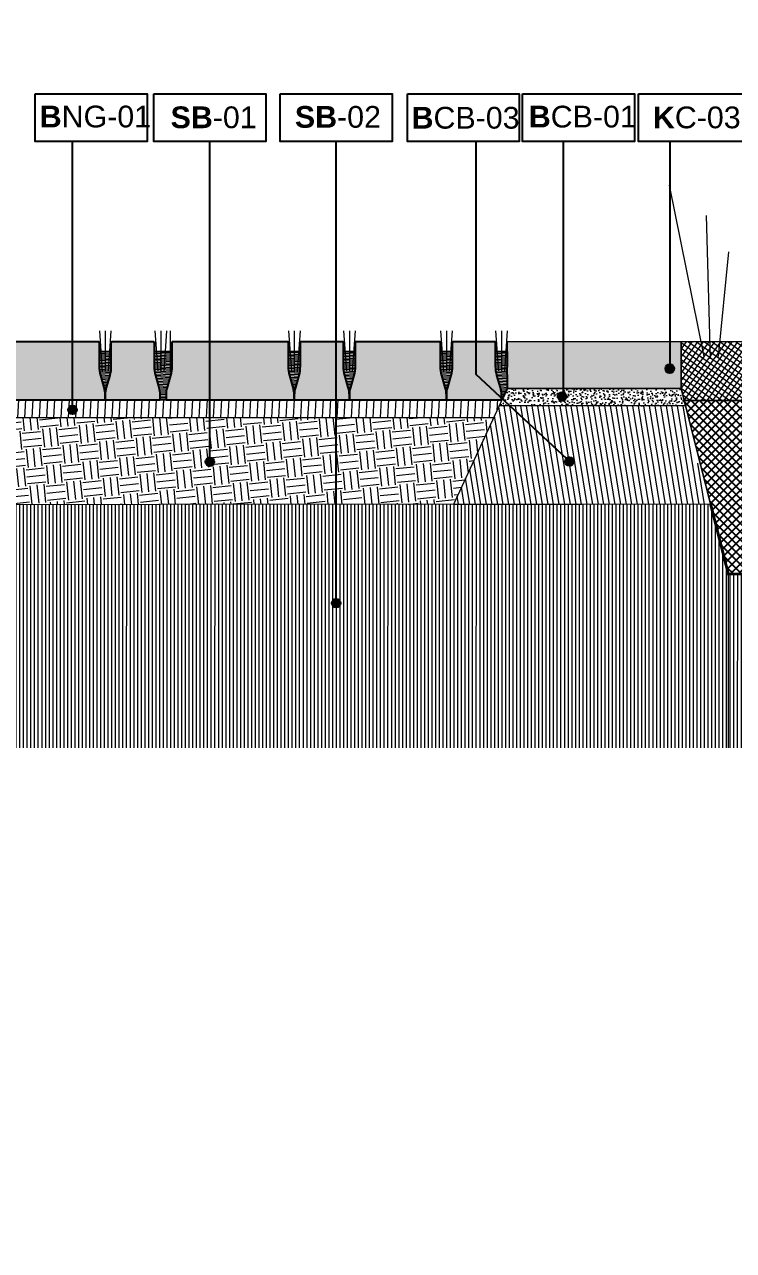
# Model space of a CAD drawing. Header units: metres. Extents: x -325 to 301, y -147 to 149.
# Drawn here: x 53.416 to 54.64, y 78.28 to 80.394 of the extents above; entities that cross this region are included whole.
import ezdxf

# ---------------------------------------------------------------- set-up
doc = ezdxf.new("R2010")
doc.units = ezdxf.units.M
doc.linetypes.add('ACAD_ISO03W100', pattern=[30, 12, -18])
doc.layers.add('-aux', color=50, linetype='Continuous', plot=False)
doc.layers.add('-AUX_MON', color=3, linetype='Continuous', plot=False)
doc.layers.add('0-TX-1_25', color=7, linetype='Continuous', true_color=0x3f4f7f)
doc.layers.add('3-TR-paviment fort', color=7, linetype='Continuous', true_color=0xd1d1d1)
for name, color, linetype in [('02-L-Geotextile', 32, 'Continuous'), ('1-L- kodolé', 7, 'Continuous'), ('A-KEYPLAN_HATCH', 7, 'Continuous'), ('A_TEXT_2', 7, 'Continuous'), ('EIT_3 TR terra vegetal', 45, 'Continuous')]:
    doc.layers.add(name, color=color, linetype=linetype)
for name, color, linetype, lineweight, true_color in [('03-TR-Paviment_04_Dry Meadow', 7, 'Continuous', 5, 0xd8dd88), ('03-TR-Paviment_05_Open Joint Precast Pavements', 7, 'Continuous', 5, 0xb3b3b3), ('3- TR terra vegetal', 7, 'Continuous', 0, 0xbea68e), ('3-TR sorra granitica', 7, 'Continuous', 0, 0xf2dac9), ('3-TR tot_u', 7, 'Continuous', 5, 0x787878)]:
    doc.layers.add(name, color=color, linetype=linetype, lineweight=lineweight, true_color=true_color)
for name, color, linetype, lineweight in [('1-CM', 7, 'Continuous', 0), ('1-L-GESPA', 64, 'Continuous', 0), ('3-TR Formigó', 252, 'Continuous', 0), ('3-TR Seleccionat', 44, 'Continuous', 0), ('3-TR Tot-u', 37, 'Continuous', 0), ('3-TR-recebo', 252, 'Continuous', 0)]:
    doc.layers.add(name, color=color, linetype=linetype, lineweight=lineweight)
doc.styles.get("Standard").update_dxf_attribs({"font": 'arial.ttf'})
pattern_1 = [(356.7361106, (103.7121585, 53.1003786), (0.00014233703, 0.00249594475), [])]
pattern_2 = [(356.73611, (63.577938, 73.0388163), (0.00014233703, 0.00249594475), [])]

# ---------------------------------------------------------------- blocks, each defined once
blk = doc.blocks.new('hatch keyplan 2')
at = {"layer": 'A-KEYPLAN_HATCH'}
blk.add_lwpolyline([(0, 0.00548), (0.01287, 0.00548), (0.01287, 0), (0, 0)], close=True, dxfattribs=at)
blk = doc.blocks.new('hatch keyplan')
at = {"layer": 'A-KEYPLAN_HATCH'}
blk.add_blockref('hatch keyplan 2', (1.43058, 0.85215), dxfattribs=at)
blk = doc.blocks.new('SB-02')
at = {"layer": 'A-KEYPLAN_HATCH'}
blk.add_blockref('hatch keyplan', (-1.43058, -0.85215), dxfattribs=at)
at = {"layer": 'A_TEXT_2', "insert": (-0.0008, 0.00408), "char_height": 0.0025, "attachment_point": 1}
blk.add_mtext_dynamic_manual_height_columns('\\pi0.00249;{\\fArial|b1|i0|c0|p34;SB}-02', width=0.0145619, gutter_width=0.015, heights=[0], dxfattribs=at)
blk = doc.blocks.new('SB-01')
at = {"layer": 'A-KEYPLAN_HATCH'}
blk.add_blockref('hatch keyplan', (-1.43058, -0.85215), dxfattribs=at)
at = {"layer": 'A_TEXT_2', "insert": (-0.0008, 0.00403), "char_height": 0.0025, "attachment_point": 1}
blk.add_mtext_dynamic_manual_height_columns('\\pi0.00271;{\\fArial|b1|i0|c0|p34;SB}-01', width=0.0145619, gutter_width=0.015, heights=[0], dxfattribs=at)
blk = doc.blocks.new('B-NS01')
at = {"layer": 'A-KEYPLAN_HATCH'}
blk.add_blockref('hatch keyplan', (-1.43058, -0.85215), dxfattribs=at)
at = {"layer": 'A_TEXT_2', "insert": (-0.0008, 0.00412), "char_height": 0.0025, "attachment_point": 1}
blk.add_mtext_dynamic_manual_height_columns('\\pi0.00133;{\\fArial|b1|i0|c0|p34;B}NG-01', width=0.0145619, gutter_width=0.015, heights=[0], dxfattribs=at)
blk = doc.blocks.new('B-CB03')
at = {"layer": 'A-KEYPLAN_HATCH'}
blk.add_blockref('hatch keyplan', (-1.43058, -0.85215), dxfattribs=at)
at = {"layer": 'A_TEXT_2', "insert": (-0.0008, 0.00398), "char_height": 0.0025, "attachment_point": 1}
blk.add_mtext_dynamic_manual_height_columns('\\pi0.00128;{\\fArial|b1|i0|c0|p34;B}CB-03', width=0.0145619, gutter_width=0.015, heights=[0], dxfattribs=at)
blk = doc.blocks.new('K02')
at = {"layer": 'A-KEYPLAN_HATCH'}
blk.add_blockref('hatch keyplan', (-1.43058, -0.85215), dxfattribs=at)
at = {"layer": 'A_TEXT_2', "insert": (-0.0008, 0.00402), "char_height": 0.0025, "attachment_point": 1}
blk.add_mtext_dynamic_manual_height_columns('\\pi0.00244;{\\fArial|b1|i0|c0|p34;K}C-03', width=0.0145619, gutter_width=0.015, heights=[0], dxfattribs=at)
blk = doc.blocks.new('B-CB01')
at = {"layer": 'A-KEYPLAN_HATCH'}
blk.add_blockref('hatch keyplan', (-1.43058, -0.85215), dxfattribs=at)
at = {"layer": 'A_TEXT_2', "insert": (-0.0008, 0.00411), "char_height": 0.0025, "attachment_point": 1}
blk.add_mtext_dynamic_manual_height_columns('\\pi0.00152;{\\fArial|b1|i0|c0|p34;B}CB-01', width=0.0145619, gutter_width=0.015, heights=[0], dxfattribs=at)
blk = doc.blocks.new('POINT')
at = {"layer": '0-TX-1_25'}
h = blk.add_hatch(dxfattribs=at)
h.set_pattern_fill('ANGLE', color=256)
h.set_pattern_definition([(0, (-83.747, -12.726), (0, 6.985), [5.08, -1.905]), (90, (-83.747, -12.726), (-6.985, 4e-16), [5.08, -1.905])])
edge = h.paths.add_edge_path()
edge.add_arc((0, 0), 0.0075, 0, 360)
h = blk.add_hatch(color=256, dxfattribs=at)
h.dxf.hatch_style = 1
edge = h.paths.add_edge_path()
edge.add_arc((0, 0), 0.0075, 0, 360)
blk.add_circle((0, 0), 0.0075, dxfattribs=at)

msp = doc.modelspace()

# ---------------------------------------------------------------- hatches: boundary and pattern name
at = {"layer": '03-TR-Paviment_05_Open Joint Precast Pavements'}
h = msp.add_hatch(color=256, dxfattribs=at)
h.dxf.hatch_style = 1
edge = h.paths.add_edge_path()
edge.add_line((53.5556, 79.7466), (53.5556, 79.7548))
edge.add_arc((53.5072, 79.7548), 0.0484, 360, 375.999)
edge.add_line((53.5537, 79.7681), (53.5478, 79.7889))
edge.add_arc((53.6027, 79.8046), 0.0571, 180, 195.999, ccw=False)
edge.add_line((53.5456, 79.8046), (53.5456, 79.8458))
edge.add_line((53.5456, 79.8458), (53.5448, 79.8458))
edge.add_line((53.5448, 79.8458), (53.5448, 79.8466))
edge.add_line((53.5448, 79.8466), (53.3989, 79.8466))
edge.add_line((53.3989, 79.8466), (53.3989, 79.8458))
edge.add_line((53.3989, 79.8458), (53.3981, 79.8458))
edge.add_line((53.3981, 79.8458), (53.3981, 79.8046))
edge.add_arc((53.341, 79.8046), 0.0571, 344.001, 360, ccw=False)
edge.add_line((53.3959, 79.7889), (53.39, 79.7681))
edge.add_arc((53.4365, 79.7548), 0.0484, 164.001, 180)
edge.add_line((53.3881, 79.7548), (53.3881, 79.7466))
edge.add_line((53.3881, 79.7466), (53.5556, 79.7466))
h = msp.add_hatch(color=256, dxfattribs=at)
h.dxf.hatch_style = 1
edge = h.paths.add_edge_path()
edge.add_line((53.6506, 79.7466), (53.6506, 79.7548))
edge.add_arc((53.6021, 79.7548), 0.0484, 0, 15.999)
edge.add_line((53.6487, 79.7681), (53.6427, 79.7889))
edge.add_arc((53.6977, 79.8046), 0.0571, 180, 195.999, ccw=False)
edge.add_line((53.6405, 79.8046), (53.6405, 79.8458))
edge.add_line((53.6405, 79.8458), (53.6397, 79.8458))
edge.add_line((53.6397, 79.8458), (53.6397, 79.8466))
edge.add_line((53.6397, 79.8466), (53.5664, 79.8466))
edge.add_line((53.5664, 79.8466), (53.5664, 79.8458))
edge.add_line((53.5664, 79.8458), (53.5656, 79.8458))
edge.add_line((53.5656, 79.8458), (53.5656, 79.8046))
edge.add_arc((53.5085, 79.8046), 0.0571, -15.999, 0, ccw=False)
edge.add_line((53.5634, 79.7889), (53.5575, 79.7681))
edge.add_arc((53.604, 79.7548), 0.0484, 164.001, 180)
edge.add_line((53.5556, 79.7548), (53.5556, 79.7466))
edge.add_line((53.5556, 79.7466), (53.6506, 79.7466))
h = msp.add_hatch(color=256, dxfattribs=at)
h.dxf.hatch_style = 1
edge = h.paths.add_edge_path()
edge.add_line((53.8818, 79.7466), (53.8818, 79.7548))
edge.add_arc((53.8334, 79.7548), 0.0484, 360, 375.999)
edge.add_line((53.8799, 79.7681), (53.874, 79.7889))
edge.add_arc((53.9289, 79.8046), 0.0571, 180, 195.999, ccw=False)
edge.add_line((53.8718, 79.8046), (53.8718, 79.8458))
edge.add_line((53.8718, 79.8458), (53.871, 79.8458))
edge.add_line((53.871, 79.8458), (53.871, 79.8466))
edge.add_line((53.871, 79.8466), (53.6714, 79.8466))
edge.add_line((53.6714, 79.8466), (53.6714, 79.8458))
edge.add_line((53.6714, 79.8458), (53.6706, 79.8458))
edge.add_line((53.6706, 79.8458), (53.6706, 79.8046))
edge.add_arc((53.6134, 79.8046), 0.0571, -15.999, 0, ccw=False)
edge.add_line((53.6684, 79.7889), (53.6624, 79.7681))
edge.add_arc((53.709, 79.7548), 0.0484, 164.001, 180)
edge.add_line((53.6606, 79.7548), (53.6606, 79.7466))
edge.add_line((53.6606, 79.7466), (53.8818, 79.7466))
h = msp.add_hatch(color=256, dxfattribs=at)
h.dxf.hatch_style = 1
edge = h.paths.add_edge_path()
edge.add_line((53.9768, 79.7466), (53.9768, 79.7548))
edge.add_arc((53.9283, 79.7548), 0.0484, 0, 15.999)
edge.add_line((53.9749, 79.7681), (53.9689, 79.7889))
edge.add_arc((54.0239, 79.8046), 0.0571, 180, 195.999, ccw=False)
edge.add_line((53.9667, 79.8046), (53.9667, 79.8457))
edge.add_line((53.9667, 79.8457), (53.9659, 79.8457))
edge.add_line((53.9659, 79.8457), (53.9659, 79.8466))
edge.add_line((53.9659, 79.8466), (53.8926, 79.8466))
edge.add_line((53.8926, 79.8466), (53.8926, 79.8457))
edge.add_line((53.8926, 79.8457), (53.8918, 79.8457))
edge.add_line((53.8918, 79.8457), (53.8918, 79.8046))
edge.add_arc((53.8347, 79.8046), 0.0571, -15.999, 0, ccw=False)
edge.add_line((53.8896, 79.7889), (53.8837, 79.7681))
edge.add_arc((53.9302, 79.7548), 0.0484, 164.001, 180)
edge.add_line((53.8818, 79.7548), (53.8818, 79.7466))
edge.add_line((53.8818, 79.7466), (53.9768, 79.7466))
h = msp.add_hatch(color=256, dxfattribs=at)
h.dxf.hatch_style = 1
edge = h.paths.add_edge_path()
edge.add_line((54.1442, 79.7466), (54.1442, 79.7548))
edge.add_arc((54.0958, 79.7548), 0.0484, 360, 375.999)
edge.add_line((54.1424, 79.7681), (54.1364, 79.7889))
edge.add_arc((54.1914, 79.8046), 0.0571, 180, 195.999, ccw=False)
edge.add_line((54.1342, 79.8046), (54.1342, 79.8457))
edge.add_line((54.1342, 79.8457), (54.1334, 79.8457))
edge.add_line((54.1334, 79.8457), (54.1334, 79.8466))
edge.add_line((54.1334, 79.8466), (53.9876, 79.8466))
edge.add_line((53.9876, 79.8466), (53.9876, 79.8457))
edge.add_line((53.9876, 79.8457), (53.9868, 79.8457))
edge.add_line((53.9868, 79.8457), (53.9868, 79.8046))
edge.add_arc((53.9296, 79.8046), 0.0571, 344.001, 360, ccw=False)
edge.add_line((53.9846, 79.7889), (53.9786, 79.7681))
edge.add_arc((54.0252, 79.7548), 0.0484, 164.001, 180)
edge.add_line((53.9768, 79.7548), (53.9768, 79.7466))
edge.add_line((53.9768, 79.7466), (54.1442, 79.7466))
h = msp.add_hatch(color=256, dxfattribs=at)
h.dxf.hatch_style = 1
edge = h.paths.add_edge_path()
edge.add_line((54.2392, 79.7466), (54.2392, 79.7548))
edge.add_arc((54.1908, 79.7548), 0.0484, 0, 15.999)
edge.add_line((54.2373, 79.7681), (54.2314, 79.7889))
edge.add_arc((54.2863, 79.8046), 0.0571, 180, 195.999, ccw=False)
edge.add_line((54.2292, 79.8046), (54.2292, 79.8457))
edge.add_line((54.2292, 79.8457), (54.2284, 79.8457))
edge.add_line((54.2284, 79.8457), (54.2284, 79.8466))
edge.add_line((54.2284, 79.8466), (54.1551, 79.8466))
edge.add_line((54.1551, 79.8466), (54.1551, 79.8457))
edge.add_line((54.1551, 79.8457), (54.1543, 79.8457))
edge.add_line((54.1543, 79.8457), (54.1543, 79.8046))
edge.add_arc((54.0971, 79.8046), 0.0571, -15.999, 0, ccw=False)
edge.add_line((54.1521, 79.7889), (54.1461, 79.7681))
edge.add_arc((54.1927, 79.7548), 0.0484, 164.001, 180)
edge.add_line((54.1442, 79.7548), (54.1442, 79.7466))
edge.add_line((54.1442, 79.7466), (54.2392, 79.7466))
at = {"layer": '3- TR terra vegetal'}
h = msp.add_hatch(dxfattribs=at)
h.set_pattern_fill('_USER', color=256, scale=0.0025, angle=-38.9104, style=0, pattern_type=0)
h.set_pattern_definition([(356.73611, (62.989284, 73.0388198), (0.00014233703, 0.00249594475), [])])
edge = h.paths.add_edge_path()
edge.add_line((53.5556, 79.7466), (53.5556, 79.7548))
edge.add_arc((53.5072, 79.7548), 0.0484, 360, 375.999)
edge.add_line((53.5537, 79.7681), (53.5478, 79.7889))
edge.add_arc((53.6027, 79.8046), 0.0571, 180, 195.999, ccw=False)
edge.add_line((53.5456, 79.8046), (53.5456, 79.8302))
edge.add_line((53.5456, 79.8302), (53.5656, 79.8302))
edge.add_line((53.5656, 79.8302), (53.5656, 79.8046))
edge.add_arc((53.5085, 79.8046), 0.0571, -15.999, 0, ccw=False)
edge.add_line((53.5634, 79.7889), (53.5575, 79.7681))
edge.add_arc((53.604, 79.7548), 0.0484, 164.001, 180)
edge.add_line((53.5556, 79.7548), (53.5556, 79.7466))
h = msp.add_hatch(dxfattribs=at)
h.set_pattern_fill('_USER', color=256, scale=0.0025, angle=-38.9104, style=0, pattern_type=0)
h.set_pattern_definition(pattern_1)
edge = h.paths.add_edge_path()
edge.add_line((53.6606, 79.7466), (53.6506, 79.7466))
edge.add_line((53.6506, 79.7466), (53.6506, 79.7548))
edge.add_arc((53.6021, 79.7548), 0.0484, 360, 375.999)
edge.add_line((53.6487, 79.7681), (53.6427, 79.7889))
edge.add_arc((53.6977, 79.8046), 0.0571, 180, 195.999, ccw=False)
edge.add_line((53.6405, 79.8046), (53.6405, 79.8302))
edge.add_line((53.6405, 79.8302), (53.6706, 79.8302))
edge.add_line((53.6706, 79.8302), (53.6706, 79.8046))
edge.add_arc((53.6134, 79.8046), 0.0571, -15.999, 0, ccw=False)
edge.add_line((53.6684, 79.7889), (53.6624, 79.7681))
edge.add_arc((53.709, 79.7548), 0.0484, 164.001, 180)
edge.add_line((53.6606, 79.7548), (53.6606, 79.7466))
edge.add_line((53.6606, 79.7466), (53.6506, 79.7466))
h = msp.add_hatch(dxfattribs=at)
h.set_pattern_fill('_USER', color=256, scale=0.0025, angle=-38.9104, style=0, pattern_type=0)
h.set_pattern_definition(pattern_1)
edge = h.paths.add_edge_path()
edge.add_line((53.8818, 79.7466), (53.8818, 79.7548))
edge.add_arc((53.8334, 79.7548), 0.0484, 360, 375.999)
edge.add_line((53.8799, 79.7681), (53.874, 79.7889))
edge.add_arc((53.9289, 79.8046), 0.0571, 180, 195.999, ccw=False)
edge.add_line((53.8718, 79.8046), (53.8718, 79.8302))
edge.add_line((53.8718, 79.8302), (53.8918, 79.8302))
edge.add_line((53.8918, 79.8302), (53.8918, 79.8046))
edge.add_arc((53.8347, 79.8046), 0.0571, -15.999, 0, ccw=False)
edge.add_line((53.8896, 79.7889), (53.8837, 79.7681))
edge.add_arc((53.9302, 79.7548), 0.0484, 164.001, 180)
edge.add_line((53.8818, 79.7548), (53.8818, 79.7466))
h = msp.add_hatch(dxfattribs=at)
h.set_pattern_fill('_USER', color=256, scale=0.0025, angle=-38.9104, style=0, pattern_type=0)
h.set_pattern_definition(pattern_2)
edge = h.paths.add_edge_path()
edge.add_line((53.9768, 79.7466), (53.9768, 79.7548))
edge.add_arc((53.9283, 79.7548), 0.0484, 360, 375.999)
edge.add_line((53.9749, 79.7681), (53.9689, 79.7889))
edge.add_arc((54.0239, 79.8046), 0.0571, 180, 195.999, ccw=False)
edge.add_line((53.9667, 79.8046), (53.9667, 79.8302))
edge.add_line((53.9667, 79.8302), (53.9868, 79.8302))
edge.add_line((53.9868, 79.8302), (53.9868, 79.8046))
edge.add_arc((53.9296, 79.8046), 0.0571, 344.001, 360, ccw=False)
edge.add_line((53.9846, 79.7889), (53.9786, 79.7681))
edge.add_arc((54.0252, 79.7548), 0.0484, 164.001, 180)
edge.add_line((53.9768, 79.7548), (53.9768, 79.7466))
h = msp.add_hatch(dxfattribs=at)
h.set_pattern_fill('_USER', color=256, scale=0.0025, angle=-38.9104, style=0, pattern_type=0)
h.set_pattern_definition(pattern_2)
edge = h.paths.add_edge_path()
edge.add_line((54.1442, 79.7466), (54.1442, 79.7548))
edge.add_arc((54.0958, 79.7548), 0.0484, 360, 375.999)
edge.add_line((54.1424, 79.7681), (54.1364, 79.7889))
edge.add_arc((54.1914, 79.8046), 0.0571, 180, 195.999, ccw=False)
edge.add_line((54.1342, 79.8046), (54.1342, 79.8302))
edge.add_line((54.1342, 79.8302), (54.1543, 79.8302))
edge.add_line((54.1543, 79.8302), (54.1543, 79.8046))
edge.add_arc((54.0971, 79.8046), 0.0571, -15.999, 0, ccw=False)
edge.add_line((54.1521, 79.7889), (54.1461, 79.7681))
edge.add_arc((54.1927, 79.7548), 0.0484, 164.001, 180)
edge.add_line((54.1442, 79.7548), (54.1442, 79.7466))
h = msp.add_hatch(dxfattribs=at)
h.set_pattern_fill('_USER', color=256, scale=0.0025, angle=-38.9104, style=0, pattern_type=0)
h.set_pattern_definition([(356.73611, (64.3241542, 73.0388198), (0.00014233703, 0.00249594475), [])])
edge = h.paths.add_edge_path()
edge.add_arc((54.1909, 79.7532), 0.0488, 352.1764, 377.784)
edge.add_line((54.2373, 79.7681), (54.2314, 79.7889))
edge.add_arc((54.2863, 79.8046), 0.0571, 180, 195.999, ccw=False)
edge.add_line((54.2292, 79.8046), (54.2292, 79.8302))
edge.add_line((54.2292, 79.8302), (54.2492, 79.8302))
edge.add_line((54.2492, 79.8302), (54.2492, 79.8046))
edge.add_arc((54.3042, 79.7968), 0.0556, 171.8859, 188.1141)
edge.add_line((54.2492, 79.7889), (54.2492, 79.7666))
edge.add_arc((54.1524, 79.8026), 0.1033, 327.1389, 339.5744, ccw=False)
at = {"layer": '3-TR Formigó'}
h = msp.add_hatch(dxfattribs=at)
h.set_pattern_fill('ANSI31', color=256, scale=0.003, angle=234.1752, style=0)
h.set_pattern_definition([(279.17525, (57.233428, 79.566595), (0.00940313, 0.001518806), [])])
h.paths.add_polyline_path([(54.556, 79.7366), (54.2353, 79.7366), (54.1564, 79.5666), (54.5943, 79.5666)])
at = {"layer": '3-TR Seleccionat'}
h = msp.add_hatch(dxfattribs=at)
h.set_pattern_fill('ANSI31', color=256, scale=0.002, angle=225, style=0)
h.set_pattern_definition([(270, (441130.352094, -650757.156528), (-0.00635, -2e-18), [])])
h.paths.add_polyline_path([(54.5999, 79.5676), (54.6306, 79.4465), (55.6926, 79.4466), (55.6959, 79.1466), (52.6959, 79.1466), (52.6967, 79.2767), (52.6966, 79.5666)])
at = {"layer": '3-TR sorra granitica'}
h = msp.add_hatch(dxfattribs=at)
h.set_pattern_fill('LINE', color=256, scale=0.1, angle=51.0896, style=0)
h.set_pattern_definition([(86.7361106, (88.38253, 286.244554), (-0.0124797237, 0.00071168514), [])])
h.paths.add_polyline_path([(54.24, 79.7474), (54.226, 79.7166), (52.6964, 79.7166), (52.6964, 79.7466)])
at = {"layer": '3-TR Tot-u'}
h = msp.add_hatch(dxfattribs=at)
h.set_pattern_fill('EARTH', color=256, scale=0.005, angle=-84.0886, style=0)
h.set_pattern_definition([(275.911354, (-136.19713, 45.569364), (0.0348510887, -0.0283112454), [0.03175, -0.03175]), (275.911354, (-136.185286, 45.57059), (0.0348510887, -0.0283112454), [0.03175, -0.03175]), (275.911354, (-136.173443, 45.571816), (0.0348510887, -0.0283112454), [0.03175, -0.03175]), (5.911354, (-136.169087, 45.568277), (0.0283112454, 0.0348510887), [0.03175, -0.03175]), (5.911354, (-136.16786, 45.556434), (0.0283112454, 0.0348510887), [0.03175, -0.03175]), (5.911354, (-136.166635, 45.54459), (0.0283112454, 0.0348510887), [0.03175, -0.03175])])
h.paths.add_polyline_path([(52.6959, 79.7085), (52.6959, 79.5666), (54.1564, 79.5666), (54.226, 79.7166), (52.6964, 79.7166)])
at = {"layer": '3-TR tot_u'}
h = msp.add_hatch(dxfattribs=at)
h.set_pattern_fill('AR-CONC', color=256, scale=9e-05, angle=89.1201)
h.set_pattern_definition([(139.120136, (-29.62653, 58.618058), (0.0016861337, 0.0163726586), [0.0017145, -0.0188595]), (84.120136, (-29.62653, 58.618058), (-0.0172417962, -0.002907487), [0.0013716, -0.0150876526]), (189.57158, (-29.626389, 58.619423), (-0.0155556617, 0.0134651714), [0.0014571008, -0.016028122]), (135.304336, (-29.6311, 58.618129), (0.0041580035, 0.024336133), [0.00257175, -0.02828925]), (185.755694, (-29.630754, 58.620157), (-0.021937625, 0.021705804), [0.002185652, -0.024042205]), (80.304287, (-29.6311, 58.618129), (-0.021937625, 0.021705804), [0.002057397, -0.022631376]), (110.120136, (-29.629923, 58.620397), (0.0094123187, 0.0135023525), [0.0017145, -0.0188595]), (55.120136, (-29.629923, 58.620397), (-0.01648955, 0.0058160805), [0.0013716, -0.0150876]), (160.57158, (-29.629139, 58.621522), (-0.0070772314, 0.019318433), [0.0014571008, -0.0160280944]), (126.620136, (-29.6265294, 58.6180584), (-0.00760478767, 0.00039479935), [0, -0.01490472, 0, -0.0153162, 0, -0.01514475]), (96.620136, (-29.626529, 58.618058), (-0.0089228417, 0.0061515134), [0, -0.00873252, 0, -0.01456182, 0, -0.00577215]), (56.620136, (-29.6266077, 58.612961), (0.0007029168, 0.0121937974), [0, -0.005715, 0, -0.0178308, 0, -0.0236601]), (46.620136, (-29.626643, 58.610675), (-0.002083395, 0.0133651946), [0, -0.0074295, 0, -0.01184148, 0, -0.0168021])])
h.paths.add_polyline_path([(54.5569, 79.7366), (54.5492, 79.7666), (54.2492, 79.7666), (54.2353, 79.7366)])
at = {"layer": '3-TR-paviment fort'}
h = msp.add_hatch(color=256, dxfattribs=at)
h.dxf.hatch_style = 1
h.paths.add_polyline_path([(54.5492, 79.8466), (54.2492, 79.8466), (54.2492, 79.7666), (54.5492, 79.7666)])
at = {"layer": '3-TR-recebo'}
h = msp.add_hatch(dxfattribs=at)
h.set_pattern_fill('_USER', color=256, scale=0.008, angle=234.1752, style=0, double=1, pattern_type=0)
h.set_pattern_definition([(234.17524, (57.0514246, 79.746595), (0.006486488, -0.004682464), []), (324.17524, (57.0514246, 79.746595), (0.004682464, 0.006486488), [])])
h.paths.add_polyline_path([(55.6959, 79.7466), (55.6959, 79.8466), (54.5492, 79.8466), (54.5492, 79.7677), (54.554, 79.7456)])
at = {"layer": 'EIT_3 TR terra vegetal'}
h = msp.add_hatch(dxfattribs=at)
h.set_pattern_fill('_USER', color=256, scale=0.01, angle=45, style=0, double=1, pattern_type=0)
h.set_pattern_definition([(45, (0.663287, -2.992455), (-0.0070710678, 0.0070710678), []), (135, (0.663287, -2.992455), (-0.0070710678, -0.0070710678), [])])
h.paths.add_polyline_path([(55.6959, 79.4466), (55.6959, 79.7466), (54.5546, 79.7456), (54.5999, 79.5676), (54.6306, 79.4465)])

# ---------------------------------------------------------------- linework, layer by layer
at = {"layer": '-aux'}
for points in [[(53.5556, 79.7466), (53.5556, 79.7466), (53.5556, 79.7548, 0.069923), (53.5537, 79.7681), (53.5478, 79.7889, -0.069923), (53.5456, 79.8046), (53.5456, 79.8302), (53.5656, 79.8302), (53.5656, 79.8046, -0.069923), (53.5634, 79.7889), (53.5575, 79.7681, 0.069923), (53.5556, 79.7548), (53.5556, 79.7466), (53.5556, 79.7466)], [(53.6606, 79.7466), (53.6506, 79.7466), (53.6506, 79.7548, 0.069923), (53.6487, 79.7681), (53.6427, 79.7889, -0.069923), (53.6405, 79.8046), (53.6405, 79.8302), (53.6706, 79.8302), (53.6706, 79.8046, -0.069923), (53.6684, 79.7889), (53.6624, 79.7681, 0.069923), (53.6606, 79.7548), (53.6606, 79.7466), (53.6506, 79.7466)], [(53.8818, 79.7466), (53.8818, 79.7466), (53.8818, 79.7548, 0.069923), (53.8799, 79.7681), (53.874, 79.7889, -0.069923), (53.8718, 79.8046), (53.8718, 79.8302), (53.8918, 79.8302), (53.8918, 79.8046, -0.069923), (53.8896, 79.7889), (53.8837, 79.7681, 0.069923), (53.8818, 79.7548), (53.8818, 79.7466), (53.8818, 79.7466)], [(53.9768, 79.7466), (53.9768, 79.7466), (53.9768, 79.7548, 0.069923), (53.9749, 79.7681), (53.9689, 79.7889, -0.069923), (53.9667, 79.8046), (53.9667, 79.8302), (53.9868, 79.8302), (53.9868, 79.8046, -0.069923), (53.9846, 79.7889), (53.9786, 79.7681, 0.069923), (53.9768, 79.7548), (53.9768, 79.7466), (53.9768, 79.7466)], [(54.1442, 79.7466), (54.1442, 79.7466), (54.1442, 79.7548, 0.069923), (54.1424, 79.7681), (54.1364, 79.7889, -0.069923), (54.1342, 79.8046), (54.1342, 79.8302), (54.1543, 79.8302), (54.1543, 79.8046, -0.069923), (54.1521, 79.7889), (54.1461, 79.7681, 0.069923), (54.1442, 79.7548), (54.1442, 79.7466), (54.1442, 79.7466)], [(54.2392, 79.7466), (54.2392, 79.7466), (54.2392, 79.7466, 0.112201), (54.2373, 79.7681), (54.2314, 79.7889, -0.069923), (54.2292, 79.8046), (54.2292, 79.8302), (54.2492, 79.8302), (54.2492, 79.8046, 0.070927), (54.2492, 79.7889), (54.2492, 79.7666, -0.054313), (54.2392, 79.7466), (54.2392, 79.7466), (54.2392, 79.7466)]]:
    msp.add_lwpolyline(points, format="xyb", dxfattribs=at)
at = {"layer": '-AUX_MON'}
for radius in [1.7969, 1.6443]:
    msp.add_circle((54.0577, 79.6225), radius, dxfattribs=at)
at = {"layer": '0-TX-1_25'}
for points in [[(53.4991, 79.7297), (53.4991, 80.1924)], [(53.7363, 79.6399), (53.7363, 80.1924)], [(53.954, 79.3963), (53.954, 80.1924)], [(54.3606, 79.6368), (54.1954, 79.7905), (54.1954, 80.1924)], [(54.346, 79.7485), (54.346, 80.1924)], [(54.5305, 79.7995), (54.5305, 80.1924)]]:
    msp.add_lwpolyline(points, dxfattribs=at)
at = {"layer": '02-L-Geotextile', "linetype": 'ACAD_ISO03W100', "ltscale": 0.002, "const_width": 0.005}
msp.add_lwpolyline([(54.5999, 79.5676), (54.6306, 79.4465), (55.6959, 79.4466)], dxfattribs=at)
at = {"layer": '03-TR-Paviment_04_Dry Meadow'}
for points in [[(54.5288, 80.1168), (54.5881, 79.8215)], [(54.5924, 80.0649), (54.5994, 79.8174)], [(54.6311, 80.0023), (54.6129, 79.8216)]]:
    msp.add_lwpolyline(points, dxfattribs=at)
at = {"layer": '1-CM'}
for p, q in [((54.5546, 79.7456), (55.6959, 79.7467)), ((52.6964, 79.7166), (54.226, 79.7166))]:
    msp.add_line(p, q, dxfattribs=at)
for points in [[(54.2492, 79.7666), (54.5492, 79.7666), (54.5492, 79.8466), (54.2492, 79.8466)], [(54.2492, 79.7666), (54.1564, 79.5666), (54.5999, 79.5676), (54.5492, 79.7666)]]:
    msp.add_lwpolyline(points, close=True, dxfattribs=at)
for points in [[(55.6959, 79.8466), (54.5492, 79.8466), (54.5492, 79.7677), (54.5546, 79.7456), (55.6959, 79.7467)], [(54.5492, 79.7666), (54.2492, 79.7666)], [(52.6959, 79.7466), (54.24, 79.7466)], [(54.24, 79.7466), (52.6964, 79.7466), (52.6964, 79.7166), (53.9589, 79.7166)], [(54.5569, 79.7366), (54.2353, 79.7366)], [(55.6959, 79.7467), (54.5546, 79.7456), (54.5999, 79.5676), (54.6306, 79.4465), (55.6959, 79.4466)], [(54.1703, 79.5965), (54.1564, 79.5666)], [(52.6959, 79.5666), (54.5999, 79.5676)], [(54.5999, 79.5676), (54.6306, 79.4465)], [(54.6306, 79.4465), (54.6306, 79.1465)]]:
    msp.add_lwpolyline(points, dxfattribs=at)
at = {"layer": '1-L- kodolé'}
for points in [[(53.5556, 79.7466), (53.5556, 79.7548, 0.069923), (53.5537, 79.7681), (53.5478, 79.7889, -0.069923), (53.5456, 79.8046), (53.5456, 79.8458), (53.5448, 79.8458), (53.5448, 79.8466), (53.3989, 79.8466), (53.3989, 79.8458), (53.3981, 79.8458), (53.3981, 79.8046, -0.069923), (53.3959, 79.7889), (53.39, 79.7681, 0.069923), (53.3881, 79.7548), (53.3881, 79.7466)], [(53.6506, 79.7466), (53.6506, 79.7548, 0.069923), (53.6487, 79.7681), (53.6427, 79.7889, -0.069923), (53.6405, 79.8046), (53.6405, 79.8458), (53.6397, 79.8458), (53.6397, 79.8466), (53.5664, 79.8466), (53.5664, 79.8458), (53.5656, 79.8458), (53.5656, 79.8046, -0.069923), (53.5634, 79.7889), (53.5575, 79.7681, 0.069923), (53.5556, 79.7548), (53.5556, 79.7466)], [(53.8818, 79.7466), (53.8818, 79.7548, 0.069923), (53.8799, 79.7681), (53.874, 79.7889, -0.069923), (53.8718, 79.8046), (53.8718, 79.8458), (53.871, 79.8458), (53.871, 79.8466), (53.6714, 79.8466), (53.6714, 79.8458), (53.6706, 79.8458), (53.6706, 79.8046, -0.069923), (53.6684, 79.7889), (53.6624, 79.7681, 0.069923), (53.6606, 79.7548), (53.6606, 79.7466)], [(53.9768, 79.7466), (53.9768, 79.7548, 0.069923), (53.9749, 79.7681), (53.9689, 79.7889, -0.069923), (53.9667, 79.8046), (53.9667, 79.8457), (53.9659, 79.8457), (53.9659, 79.8466), (53.8926, 79.8466), (53.8926, 79.8457), (53.8918, 79.8457), (53.8918, 79.8046, -0.069923), (53.8896, 79.7889), (53.8837, 79.7681, 0.069923), (53.8818, 79.7548), (53.8818, 79.7466)], [(54.1442, 79.7466), (54.1442, 79.7548, 0.069923), (54.1424, 79.7681), (54.1364, 79.7889, -0.069923), (54.1342, 79.8046), (54.1342, 79.8457), (54.1334, 79.8457), (54.1334, 79.8466), (53.9876, 79.8466), (53.9876, 79.8457), (53.9868, 79.8457), (53.9868, 79.8046, -0.069923), (53.9846, 79.7889), (53.9786, 79.7681, 0.069923), (53.9768, 79.7548), (53.9768, 79.7466)], [(54.2392, 79.7466), (54.2392, 79.7548, 0.069923), (54.2373, 79.7681), (54.2314, 79.7889, -0.069923), (54.2292, 79.8046), (54.2292, 79.8457), (54.2284, 79.8457), (54.2284, 79.8466), (54.1551, 79.8466), (54.1551, 79.8457), (54.1543, 79.8457), (54.1543, 79.8046, -0.069923), (54.1521, 79.7889), (54.1461, 79.7681, 0.069923), (54.1442, 79.7548), (54.1442, 79.7466)]]:
    msp.add_lwpolyline(points, format="xyb", close=True, dxfattribs=at)
at = {"layer": '1-L-GESPA'}
for points in [[(53.5456, 79.8657), (53.5506, 79.7958)], [(53.5556, 79.8657), (53.5556, 79.7958)], [(53.5656, 79.8657), (53.5606, 79.7958)], [(53.6415, 79.8657), (53.6465, 79.7958)], [(53.6515, 79.8657), (53.6515, 79.7958)], [(53.6615, 79.8657), (53.6565, 79.7958)], [(53.6675, 79.8657), (53.6675, 79.7958)], [(53.8718, 79.8657), (53.8768, 79.7958)], [(53.8818, 79.8657), (53.8818, 79.7958)], [(53.8918, 79.8657), (53.8868, 79.7958)], [(53.9668, 79.8657), (53.9718, 79.7958)], [(53.9768, 79.8657), (53.9768, 79.7958)], [(53.9868, 79.8657), (53.9818, 79.7958)], [(54.1342, 79.8657), (54.1392, 79.7958)], [(54.1442, 79.8657), (54.1442, 79.7958)], [(54.1542, 79.8657), (54.1492, 79.7958)], [(54.2292, 79.8657), (54.2342, 79.7958)], [(54.2392, 79.8657), (54.2392, 79.7958)], [(54.2492, 79.8657), (54.2442, 79.7958)]]:
    msp.add_lwpolyline(points, dxfattribs=at)

# ---------------------------------------------------------------- block references
at = {"layer": '0-TX-1_25', "xscale": 15, "yscale": 15, "zscale": 15}
for name, p in [('B-NS01', (53.4347, 80.1924)), ('SB-01', (53.6398, 80.1924)), ('SB-02', (53.8575, 80.1924)), ('B-CB03', (54.077, 80.1924)), ('B-CB01', (54.2756, 80.1924)), ('K02', (54.4759, 80.1924))]:
    msp.add_blockref(name, p, dxfattribs=at)
at = {"layer": '0-TX-1_25', "rotation": 358.8537217346293}
for p in [(54.5295, 79.8006), (54.3441, 79.7525), (53.4991, 79.7297), (53.7363, 79.6399), (54.3564, 79.6406)]:
    msp.add_blockref('POINT', p, dxfattribs=at)
at = {"layer": '0-TX-1_25'}
msp.add_blockref('POINT', (53.954, 79.3963), dxfattribs=at)

doc.saveas('drawing.dxf')
